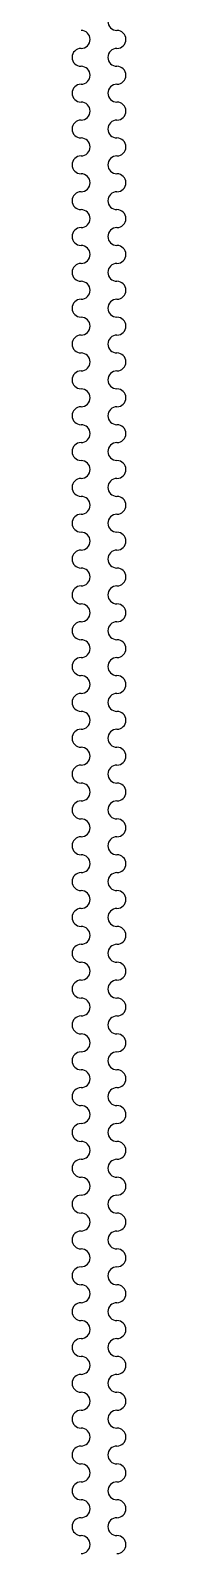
# Model space of a CAD drawing. Extents: x 0 to 40, y 0 to 70.
# Drawn here: x 23.05 to 23.35, y 48.6 to 57.1 of the extents above; entities that cross this region are included whole.
import ezdxf

# ---------------------------------------------------------------- set-up
doc = ezdxf.new("R2010")
doc.units = 0
doc.layers.add('AL_FOIL', color=2, linetype='CONTINUOUS')

msp = doc.modelspace()

# ---------------------------------------------------------------- linework, layer by layer
at = {"layer": 'AL_FOIL'}
for centre, start, end in [((23.3, 57.15), 90, 270), ((23.1, 57.05), 270, 90), ((23.3, 57.05), 270, 90), ((23.1, 56.95), 90, 270), ((23.3, 56.95), 90, 270), ((23.1, 56.85), 270, 90), ((23.3, 56.85), 270, 90), ((23.1, 56.75), 90, 270), ((23.3, 56.75), 90, 270), ((23.1, 56.65), 270, 90), ((23.3, 56.65), 270, 90), ((23.1, 56.55), 90, 270), ((23.3, 56.55), 90, 270), ((23.1, 56.45), 270, 90), ((23.3, 56.45), 270, 90), ((23.1, 56.35), 90, 270), ((23.3, 56.35), 90, 270), ((23.1, 56.25), 270, 90), ((23.3, 56.25), 270, 90), ((23.1, 56.15), 90, 270), ((23.3, 56.15), 90, 270), ((23.1, 56.05), 270, 90), ((23.3, 56.05), 270, 90), ((23.1, 55.95), 90, 270), ((23.3, 55.95), 90, 270), ((23.1, 55.85), 270, 90), ((23.3, 55.85), 270, 90), ((23.1, 55.75), 90, 270), ((23.3, 55.75), 90, 270), ((23.1, 55.65), 270, 90), ((23.3, 55.65), 270, 90), ((23.1, 55.55), 90, 270), ((23.3, 55.55), 90, 270), ((23.1, 55.45), 270, 90), ((23.3, 55.45), 270, 90), ((23.1, 55.35), 90, 270), ((23.3, 55.35), 90, 270), ((23.1, 55.25), 270, 90), ((23.3, 55.25), 270, 90), ((23.1, 55.15), 90, 270), ((23.3, 55.15), 90, 270), ((23.1, 55.05), 270, 90), ((23.3, 55.05), 270, 90), ((23.1, 54.95), 90, 270), ((23.3, 54.95), 90, 270), ((23.1, 54.85), 270, 90), ((23.3, 54.85), 270, 90), ((23.1, 54.75), 90, 270), ((23.3, 54.75), 90, 270), ((23.1, 54.65), 270, 90), ((23.3, 54.65), 270, 90), ((23.1, 54.55), 90, 270), ((23.3, 54.55), 90, 270), ((23.1, 54.45), 270, 90), ((23.3, 54.45), 270, 90), ((23.1, 54.35), 90, 270), ((23.3, 54.35), 90, 270), ((23.1, 54.25), 270, 90), ((23.3, 54.25), 270, 90), ((23.1, 54.15), 90, 270), ((23.3, 54.15), 90, 270), ((23.1, 54.05), 270, 90), ((23.3, 54.05), 270, 90), ((23.1, 53.95), 90, 270), ((23.3, 53.95), 90, 270), ((23.1, 53.85), 270, 90), ((23.3, 53.85), 270, 90), ((23.1, 53.75), 90, 270), ((23.3, 53.75), 90, 270), ((23.1, 53.65), 270, 90), ((23.3, 53.65), 270, 90), ((23.1, 53.55), 90, 270), ((23.3, 53.55), 90, 270), ((23.1, 53.45), 270, 90), ((23.3, 53.45), 270, 90), ((23.1, 53.35), 90, 270), ((23.3, 53.35), 90, 270), ((23.1, 53.25), 270, 90), ((23.3, 53.25), 270, 90), ((23.1, 53.15), 90, 270), ((23.3, 53.15), 90, 270), ((23.1, 53.05), 270, 90), ((23.3, 53.05), 270, 90), ((23.1, 52.95), 90, 270), ((23.3, 52.95), 90, 270), ((23.1, 52.85), 270, 90), ((23.3, 52.85), 270, 90), ((23.1, 52.75), 90, 270), ((23.3, 52.75), 90, 270), ((23.1, 52.65), 270, 90), ((23.3, 52.65), 270, 90), ((23.1, 52.55), 90, 270), ((23.3, 52.55), 90, 270), ((23.1, 52.45), 270, 90), ((23.3, 52.45), 270, 90), ((23.1, 52.35), 90, 270), ((23.3, 52.35), 90, 270), ((23.1, 52.25), 270, 90), ((23.3, 52.25), 270, 90), ((23.1, 52.15), 90, 270), ((23.3, 52.15), 90, 270), ((23.1, 52.05), 270, 90), ((23.3, 52.05), 270, 90), ((23.1, 51.95), 90, 270), ((23.3, 51.95), 90, 270), ((23.1, 51.85), 270, 90), ((23.3, 51.85), 270, 90), ((23.1, 51.75), 90, 270), ((23.3, 51.75), 90, 270), ((23.1, 51.65), 270, 90), ((23.3, 51.65), 270, 90), ((23.1, 51.55), 90, 270), ((23.3, 51.55), 90, 270), ((23.1, 51.45), 270, 90), ((23.3, 51.45), 270, 90), ((23.1, 51.35), 90, 270), ((23.3, 51.35), 90, 270), ((23.1, 51.25), 270, 90), ((23.3, 51.25), 270, 90), ((23.1, 51.15), 90, 270), ((23.3, 51.15), 90, 270), ((23.1, 51.05), 270, 90), ((23.3, 51.05), 270, 90), ((23.1, 50.95), 90, 270), ((23.3, 50.95), 90, 270), ((23.1, 50.85), 270, 90), ((23.3, 50.85), 270, 90), ((23.1, 50.75), 90, 270), ((23.3, 50.75), 90, 270), ((23.1, 50.65), 270, 90), ((23.3, 50.65), 270, 90), ((23.1, 50.55), 90, 270), ((23.3, 50.55), 90, 270), ((23.1, 50.45), 270, 90), ((23.3, 50.45), 270, 90), ((23.1, 50.35), 90, 270), ((23.3, 50.35), 90, 270), ((23.1, 50.25), 270, 90), ((23.3, 50.25), 270, 90), ((23.1, 50.15), 90, 270), ((23.3, 50.15), 90, 270), ((23.1, 50.05), 270, 90), ((23.3, 50.05), 270, 90), ((23.1, 49.95), 90, 270), ((23.3, 49.95), 90, 270), ((23.1, 49.85), 270, 90), ((23.3, 49.85), 270, 90), ((23.1, 49.75), 90, 270), ((23.3, 49.75), 90, 270), ((23.1, 49.65), 270, 90), ((23.3, 49.65), 270, 90), ((23.1, 49.55), 90, 270), ((23.3, 49.55), 90, 270), ((23.1, 49.45), 270, 90), ((23.3, 49.45), 270, 90), ((23.1, 49.35), 90, 270), ((23.3, 49.35), 90, 270), ((23.1, 49.25), 270, 90), ((23.3, 49.25), 270, 90), ((23.1, 49.15), 90, 270), ((23.3, 49.15), 90, 270), ((23.1, 49.05), 270, 90), ((23.3, 49.05), 270, 90), ((23.1, 48.95), 90, 270), ((23.3, 48.95), 90, 270), ((23.1, 48.85), 270, 90), ((23.3, 48.85), 270, 90), ((23.1, 48.75), 90, 270), ((23.3, 48.75), 90, 270), ((23.1, 48.65), 270, 90), ((23.3, 48.65), 270, 90)]:
    msp.add_arc(centre, 0.05, start, end, dxfattribs=at)

doc.saveas('drawing.dxf')
